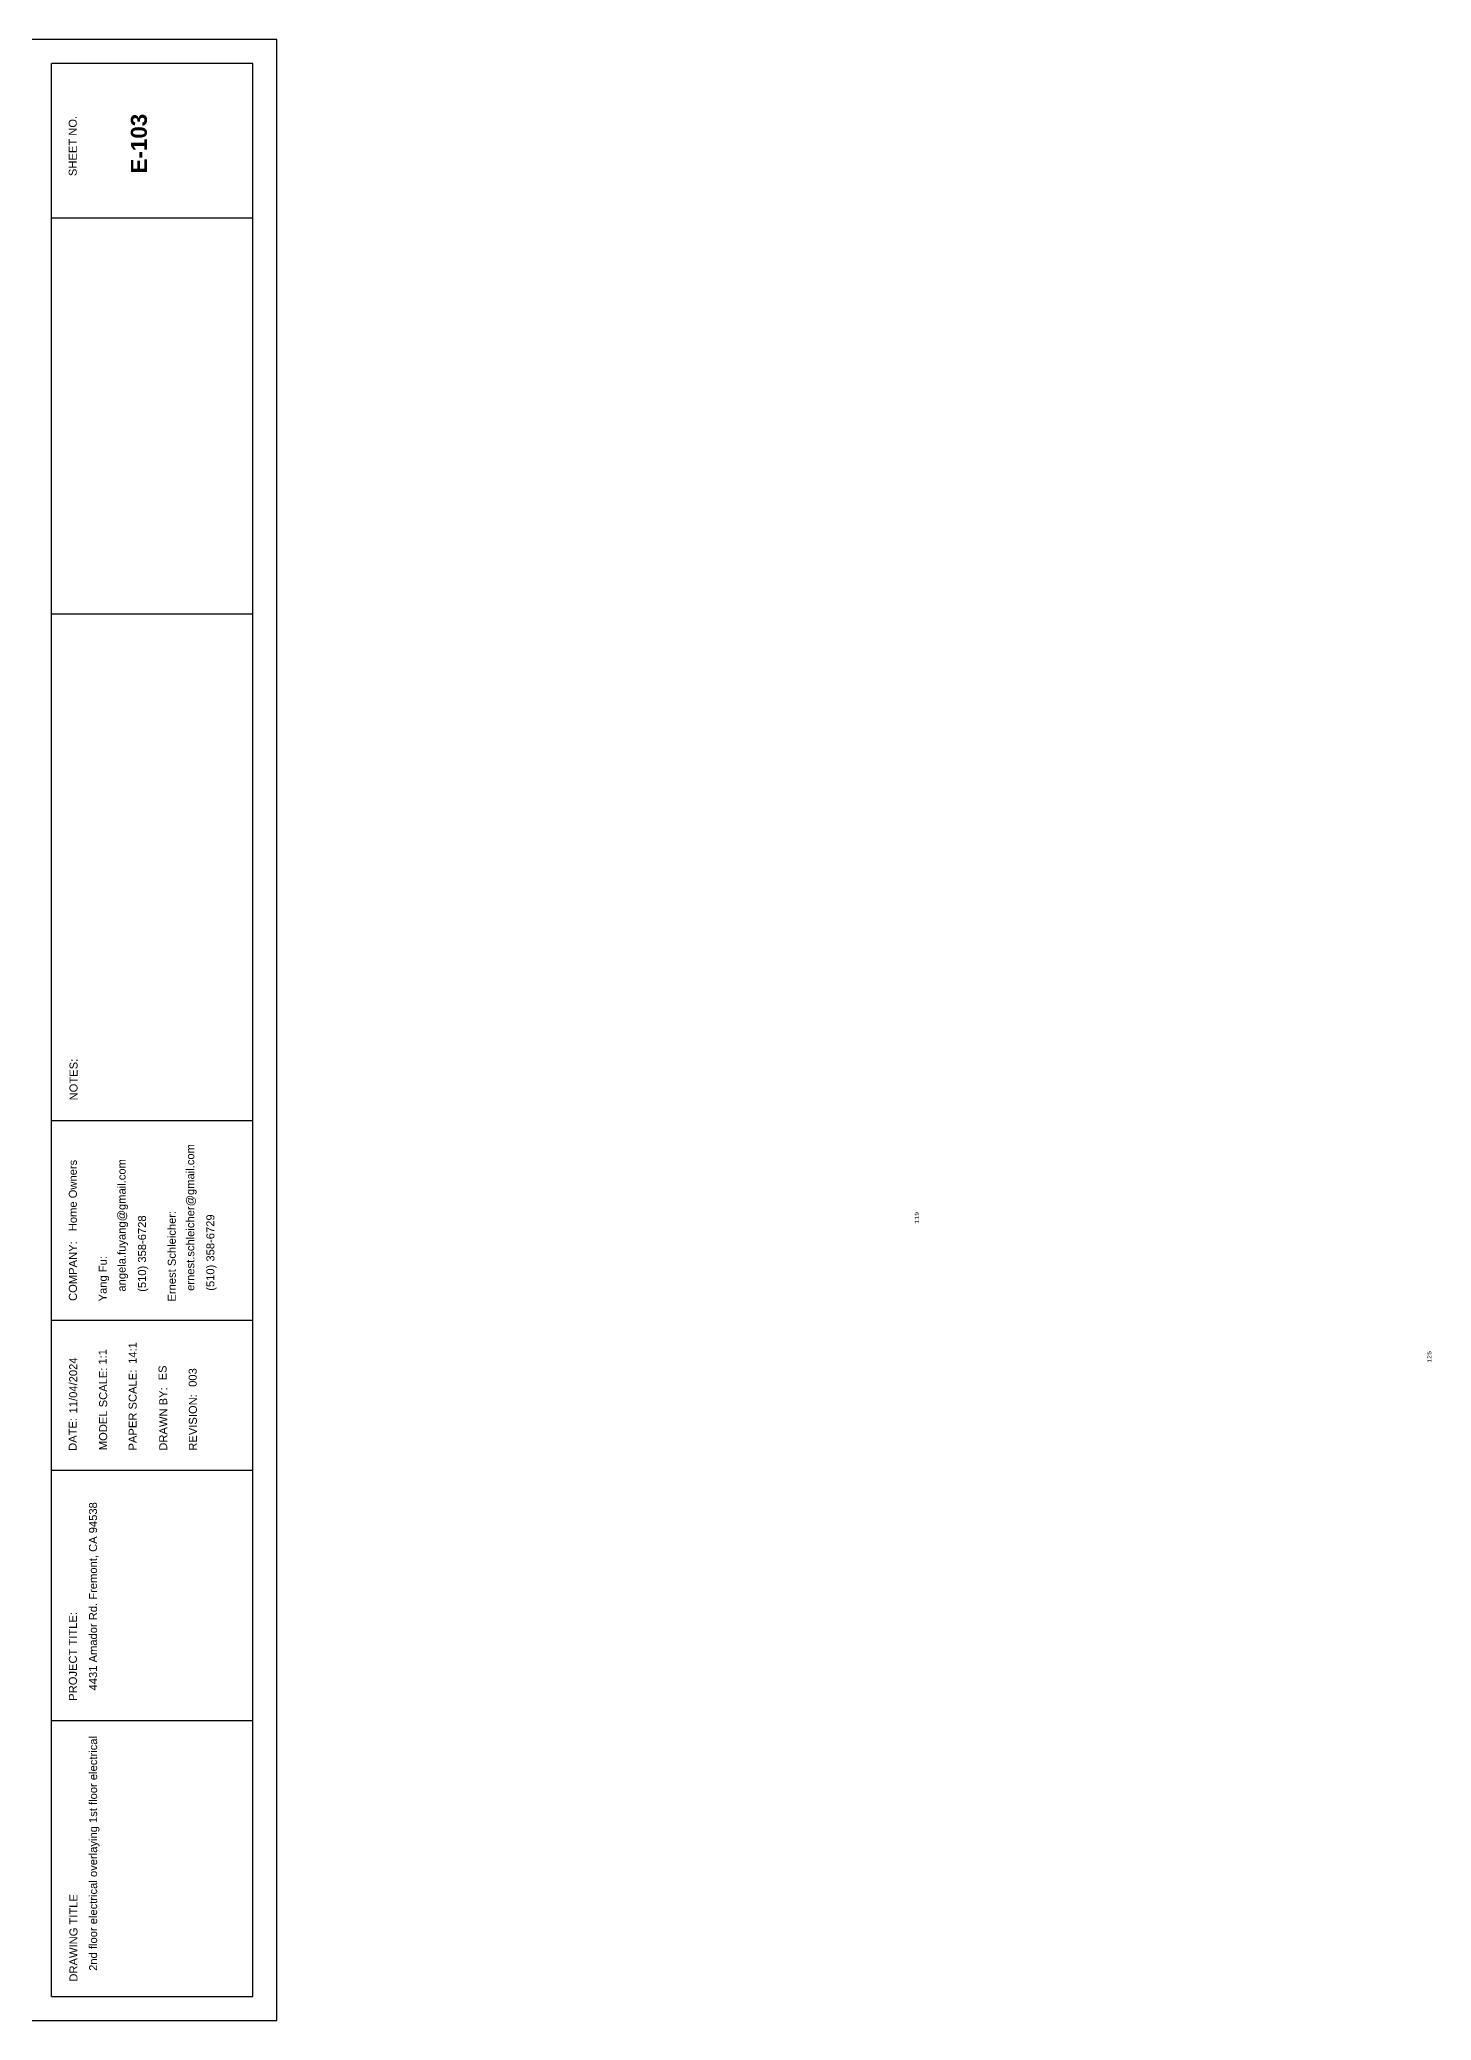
# Model space of a CAD drawing. Header units: inches. Extents: x -601 to 289, y 0 to 495.
# Drawn here: x -59.3 to 288.6, y 0 to 495.1 of the extents above; entities that cross this region are included whole.
import ezdxf

# ---------------------------------------------------------------- set-up
doc = ezdxf.new("R2010")
doc.units = ezdxf.units.IN
doc.header["$MEASUREMENT"] = 0
doc.layers.get('0').update_dxf_attribs({"color": 1, "lineweight": 9})
doc.layers.get('Defpoints').update_dxf_attribs({"lineweight": 9})
doc.layers.add('00-page-edge', color=7, linetype='Continuous', lineweight=9)
doc.layers.add('Title Block', color=7, linetype='Continuous')
doc.layers.add('Title Block Text', color=7, linetype='Continuous')
doc.styles.add('Large', font='Arial Bold.ttf', dxfattribs={"height": 4})
doc.styles.add('Reg', font='Courier New.ttf', dxfattribs={"height": 1})
doc.styles.get("Standard").update_dxf_attribs({"font": 'Arial.ttf', "height": 2})

msp = doc.modelspace()

# ---------------------------------------------------------------- linework, layer by layer
for p, q in [((-50.2738, 6), (-50.2738, 6)), ((-50.2738, 6), (-50.2738, 6)), ((-48, 6), (-48, 6)), ((-48, 6), (-48, 6))]:
    msp.add_line(p, q)
at = {"layer": '00-page-edge', "lineweight": -3}
for p, q in [((0, 0), (0, 495.1368)), ((0, 495.1368), (-600.528, 495.1368)), ((-600.3613, 0), (0, 0))]:
    msp.add_line(p, q, dxfattribs=at)
at = {"layer": 'Title Block'}
for p, q in [((-56.2738, 6), (-56.2738, 489.1368)), ((-6, 489.1368), (-56.2738, 489.1368)), ((-6, 450.5228), (-56.2738, 450.5228)), ((-6, 351.4866), (-56.2738, 351.4866)), ((-56.2738, 224.9866), (-6, 224.9866)), ((-56.2738, 175.0416), (-6, 175.0416)), ((-56.2738, 137.5468), (-6, 137.5468)), ((-56.2738, 74.9815), (-6, 74.9815)), ((-56.2738, 6), (-6, 6))]:
    msp.add_line(p, q, dxfattribs=at)
at = {"layer": 'Title Block', "lineweight": -3}
msp.add_line((-6, 6), (-6, 489.1368), dxfattribs=at)

# ---------------------------------------------------------------- texts
at = {"layer": 'Defpoints', "lineweight": 5, "style": 'Reg'}
for s, p in [('119', (160.503, 199.1103)), ('125', (288.6339, 164.3393))]:
    msp.add_text(s, height=1, rotation=90, dxfattribs=at).set_placement(p)
at = {"layer": 'Title Block Text'}
for s, p in [('SHEET NO.', (-49.9961, 461.0185)), ('NOTES:', (-49.7964, 229.9668)), ('ernest.schleicher@gmail.com', (-20.6167, 182.3627)), ('Home Owners', (-49.9728, 197.2658)), ('angela.fuyang@gmail.com', (-37.7758, 182.1777)), ('(510) 358-6728', (-32.6716, 182.1126)), ('Ernest Schleicher:', (-25.2347, 179.6915)), ('(510) 358-6729', (-15.5883, 182.3803)), ('COMPANY:', (-49.9587, 179.8432)), ('Yang Fu:', (-42.4956, 179.726)), ('14:1', (-35.0511, 164.1124)), ('11/04/2024', (-49.8854, 151.7304)), ('1:1', (-42.5365, 163.9212)), ('ES', (-27.5445, 159.9989)), ('MODEL SCALE:', (-42.389, 142.5256)), ('PAPER SCALE:', (-35.0207, 142.4595)), ('003', (-20.0139, 158.3614)), ('DRAWN BY:', (-27.3721, 142.4071)), ('REVISION:', (-19.9642, 142.4025)), ('DATE:', (-50.0044, 142.354)), ('4431 Amador Rd. Fremont, CA 94538', (-44.9245, 82.4775)), ('PROJECT TITLE:', (-49.9526, 79.8878)), ('2nd floor electrical overlaying 1st floor electrical', (-44.8953, 12.3827)), ('DRAWING TITLE', (-49.8086, 9.6863))]:
    msp.add_text(s, height=2, rotation=90, dxfattribs=at).set_placement(p)
at = {"layer": 'Title Block Text', "style": 'Large'}
msp.add_text('E-103', height=4, rotation=90, dxfattribs=at).set_placement((-32.4685, 461.6851))

doc.saveas('drawing.dxf')
